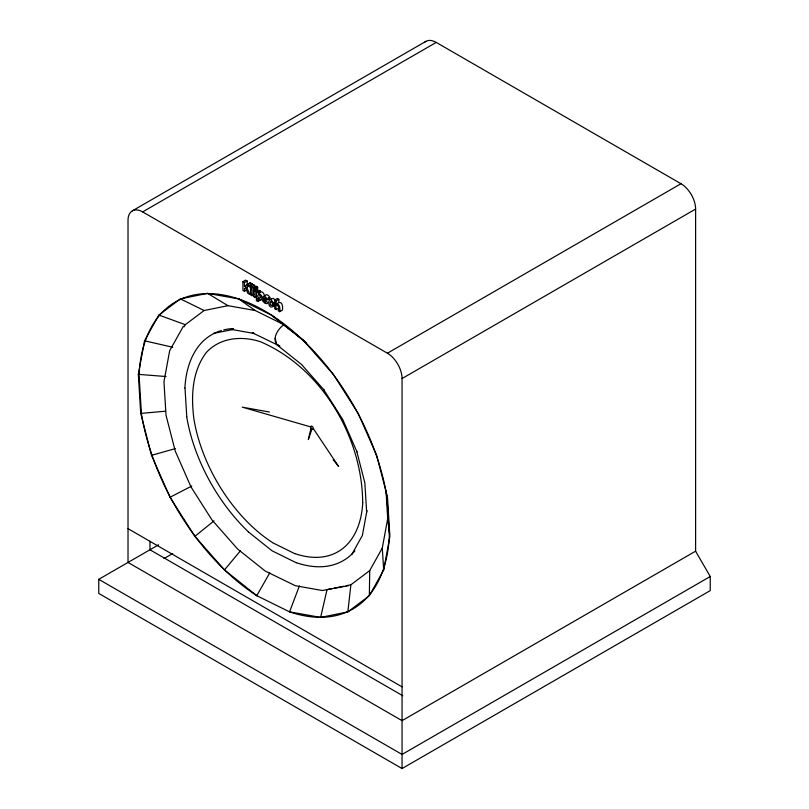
<?xml version="1.0" encoding="UTF-8"?>
<svg xmlns="http://www.w3.org/2000/svg" width="809" height="809" viewBox="0 0 809 809"><rect width="100%" height="100%" fill="white"/><g stroke="black" fill="none" stroke-linecap="round" stroke-linejoin="round"><path stroke-width="1.21" d="M369.369 594.453L369.723 570.608L382.283 548.057L387.703 518.66L385.984 490.537M275.191 338.334L276.587 344.078L279.894 346.121M265.301 295.7C266.03 292.919 269.973 296.276 270.044 298.167L267.344 299.734L263.987 297.661L267.536 302.667A2.255 1.305 60 0 1 267.172 303.628L265.028 303.345L262.955 301.332L262.399 299.876L264.199 298.834M293.697 332.499L271.45 315.085L238.645 298.895L207.579 293.364L180.367 298.875L158.857 315.055L144.528 340.791L138.339 374.345L140.726 413.409L151.526 455.346L169.991 497.282L194.868 536.357L224.467 569.92L256.766 595.677L289.571 611.867L320.637 617.398L347.85 611.887L350.884 584.786L369.723 570.608M366.983 510.439L362.381 535.427L351.703 554.6M347.85 611.887L369.359 595.717L383.688 569.971L389.877 536.428L387.491 497.353L376.691 455.416L358.225 413.49L333.348 374.405L303.749 340.842L271.45 315.085M320.637 617.398L327.038 589.609L331.811 588.649M271.227 299.755L271.369 299.178M275.475 305.003L273.675 306.045C266.586 311.637 267.648 291.483 273.604 303.678L275.404 302.637M274.949 303.375L272.239 304.932C269.286 307.855 269.731 297.611 272.168 303.153L273.604 303.678M299.37 585.949L289.571 611.867A177.292 102.359 60 0 0 389.362 536.114L386.985 497.05A177.292 102.359 60 0 0 255.118 305.802A177.292 102.359 60 0 0 139.057 374.739L141.433 413.803A177.292 102.359 60 0 0 256.908 595.727M184.088 326.836L185.281 324.682L204.131 310.514L227.976 305.681L255.199 310.525L283.939 324.722C277.993 328.676 271.753 338.526 277.113 345.008L301.535 364.475L323.913 389.857L323.59 389.442L342.763 419.558L356.991 451.877M256.766 595.677L269.832 572.762M183.36 326.28L169.657 350.742L163.964 381.737L166.007 415.169L175.24 451.048L191.076 487.079L211.998 519.954L237.654 549.078L265.291 571.114L295.376 585.716L322.306 590.509L348.507 585.665M224.467 569.92L240.384 550.868M271.591 298.743L273.27 298.41L275.444 300.109M258.647 293.06C260.963 290.016 264.361 292.858 264.412 295.791M194.868 536.357L213.97 520.915M244.449 286.447L247.149 284.889L247.149 280.996L244.449 282.563L244.449 286.447L250.244 282.786L252.307 283.979L246.745 287.296L249.759 294.385L251.559 293.354M247.149 284.889L250.244 282.786M247.149 280.996L245.623 280.116L242.912 281.674L242.912 290.441L244.449 291.321L244.449 288.671L245.693 287.923L247.776 293.242L249.759 294.385M132.302 210.876L425.868 41.38M695.609 551.172L402.053 720.657L128.014 562.447L128.014 220.341A20.69 11.943 60 0 1 142.647 211.897L436.213 42.412L680.986 183.724A20.69 11.943 60 0 1 695.609 209.066L695.609 551.172L710.241 576.514L710.241 590.61L402.053 768.55L98.759 593.442L98.759 579.335L158.574 544.801M252.307 283.979L249.607 285.537L247.544 284.343M244.449 288.671L246.249 287.63M246.745 287.296L249.445 285.739L251.174 289.794M253.793 294.638L251.993 295.679L250.537 294.84L250.537 286.073L253.247 284.515L254.693 285.355L254.693 287.862M244.449 291.321L247.149 289.764M250.537 286.073L251.993 286.912L254.693 285.355M253.49 287.782L256.19 286.214L257.646 287.053L257.646 288.611L254.946 290.168L253.49 289.329L253.49 287.782L254.946 288.621L257.646 287.053M256.746 296.337L254.946 297.378L253.49 296.539L253.49 290.188L255.29 289.157M253.49 290.188L254.946 291.028L257.646 289.47L257.646 291.584M260.549 299.917L257.849 301.474L256.392 300.635L256.392 291.867L259.092 290.31L260.447 291.088L260.447 292.029M256.392 291.867L257.747 292.656L260.447 291.088M278.852 308.067L276.152 309.625L274.696 308.785L274.696 300.018L277.396 298.46L278.852 299.3L278.852 302.526L276.152 304.083L276.152 300.867L278.852 299.3M276.152 309.625C274.676 301.575 280.248 305.853 278.245 310.838L279.702 311.677L282.402 310.12C282.917 307.814 282.745 301.474 278.852 302.526M142.647 211.897L387.42 353.22L680.986 183.724M402.053 768.55L402.053 378.551L695.609 209.066M164.035 558.544L172.762 553.508M710.241 576.514L402.053 754.443L98.759 579.335M276.152 304.083C280.045 303.041 280.217 309.382 279.702 311.677M169.991 497.282L191.773 486.047M151.526 455.346L175.29 448.621M213.546 333.419L233.619 329.354M334.188 588.163L343.734 586.232M346.11 585.746L350.884 584.786M274.575 304.093L273.897 303.982A1.517 0.88 60 0 1 273.007 303.001M140.726 413.409L165.663 411.205M138.339 374.345L166.047 376.539M231.202 329.384L254.339 333.51L252.317 332.762L278.771 345.574M269.407 412.024L242.194 407.139L310.696 426.899M145.751 341.074L172.722 347.243M268.679 297.672L270.044 298.167M158.857 315.055L185.281 324.682M262.399 299.876L263.855 300.463C267.698 304.7 264.452 299.836 262.642 297.712C262.561 294.243 267.395 297.631 267.344 299.734M180.367 298.875L204.131 310.514M272.532 542.667L294.749 553.639M296.236 562.74L272.107 550.828L248.353 531.887M256.19 288.631L257.646 289.47M242.912 281.674L244.449 282.563M274.696 300.018L276.152 300.867M128.014 528.661L402.053 686.871M402.801 695.75L149.968 549.776L149.968 541.322M207.579 293.364L227.976 305.681M238.645 298.895L255.199 310.525M303.749 340.842L306.581 342.996M272.239 304.932L273.675 306.045M295.649 334.056L304.427 341.064M268.153 297.904L269.781 299.593M333.166 459.654L338.617 466.49L313.295 428.568M356.688 451.109L364.849 482.811L366.659 512.35M387.703 518.66L389.584 534.051M382.283 548.057L383.688 569.971M362.685 502.541C362.26 436.911 321.567 367.721 260.255 341.651C241.588 335.674 220.078 337.474 206.224 352.603C191.864 371.715 190.995 396.39 193.938 419.224A120.49 69.564 60 0 0 272.542 542.586M185.008 388.047L186.768 416.777M257.849 301.474L257.849 298.278C258.658 301.292 262.824 300.695 261.712 297.348C262.136 294.294 258.142 293.485 257.747 292.656M254.946 288.621L254.946 290.168M254.946 291.028L254.946 297.378M251.993 286.912L251.993 295.679M387.42 353.22A20.69 11.943 60 0 1 402.053 378.551M424.604 42.321A20.69 11.943 60 0 1 436.213 42.412M362.756 502.581A120.288 69.443 60 0 1 294.739 553.558M354.918 550.858A130.613 75.409 60 0 1 296.215 562.639M184.887 387.966A130.795 75.52 60 0 1 221.413 330.527M223.719 329.91A130.795 75.52 60 0 1 233.427 328.565M248.363 531.847A130.623 75.419 60 0 1 186.727 416.766M260.276 297.257C260.013 301.211 255.927 295.336 258.577 294.436L259.932 295.578L260.276 297.257M310.929 428.689L308.32 439.55L311.92 429.185L310.929 428.689M310.737 427.294A1.84 1.062 60 0 0 312.861 429.346A1.84 1.062 60 0 0 312.416 426.545A1.84 1.062 60 0 0 310.737 427.294"/></g></svg>
